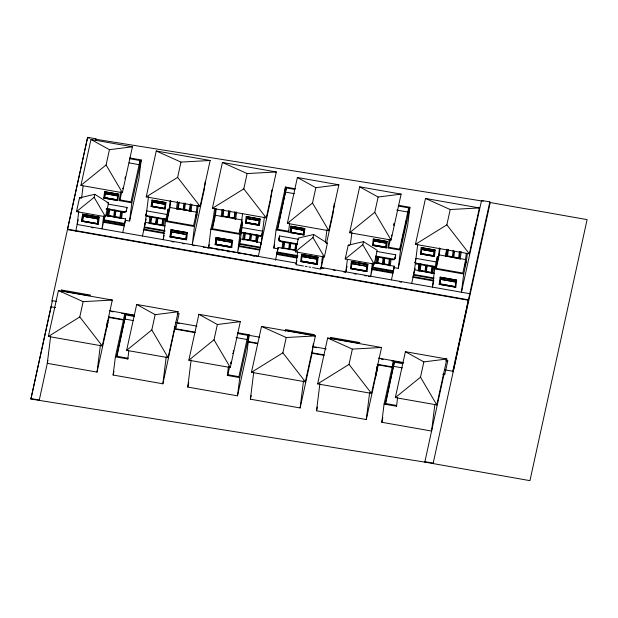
<?xml version="1.0" encoding="UTF-8"?>
<svg xmlns="http://www.w3.org/2000/svg" width="618" height="618" viewBox="0 0 618 618"><rect width="100%" height="100%" fill="white"/><g stroke="black" fill="none" stroke-linecap="round" stroke-linejoin="round"><path stroke-width="0.93" d="M145.848 215.28L145.933 214.531A1.56 1.159 7.1 0 0 146.984 215.728L166.451 219.158L166.358 219.861L146.899 216.431A1.56 1.159 7.1 0 1 145.848 215.28L146.729 210.916L167.455 214.57L168.127 209.193L169.162 209.371L166.651 220.85L193.596 225.601L195.968 214.74L197.08 205.817M435.69 266.613L416.223 263.183A1.56 1.159 7.1 0 1 415.172 262.032L415.08 262.735A1.56 1.159 7.1 0 0 416.138 263.878L435.597 267.316M444.002 374.222L424.805 462.117L424.867 461.646L433.156 463.106L433.094 463.577L490.244 202.549L587.1 219.622L529.95 480.649L424.805 462.117L30.9 399.043L51.055 306.783L55.674 307.594M51.024 307.254L51.055 306.783M52.368 301.136L52.422 300.665L56.23 301.337M50.661 336.223L47.285 363.322L97.034 372.09L109.092 317.011M67.524 229.154L67.47 229.618L468.328 300.271L468.382 299.8L67.524 229.154L87.625 137.351L95.914 138.811L95.86 139.282L483.315 201.213M61.391 291.843L61.615 290.02L90.637 295.134M75.759 231.078L78.185 219.784M51.827 301.113L87.625 137.351M78.787 211.41L77.157 224.496L296.331 263.121M81.584 198.239L83.09 186.095M81.754 221.306L82.65 214.168L99.235 217.096L98.332 224.226L81.754 221.306L82.65 214.168M82.503 220.958L83.275 214.794L98.478 217.466L97.698 223.639L82.503 220.958L97.698 223.639M82.619 220.804L83.36 214.848M86.991 215.481L86.806 216.903L83.183 216.269M90.784 216.176L90.607 217.575L86.983 216.933L87.161 215.512M90.784 217.606L90.962 216.184L90.784 217.606L94.415 218.224L94.585 216.841M83.183 216.246L98.2 219.011L94.585 218.278L94.763 216.856M97.644 223.453L98.386 217.513M103.785 198.054L104.589 191.704L118.633 194.176L117.829 200.533L103.785 198.054L117.829 200.533M104.535 197.714L105.214 192.322L117.876 194.554L117.196 199.946L104.535 197.714L117.196 199.946M103.662 215.79L102.032 228.876L104.705 216.64M103.569 221.545L103.484 222.248L124.21 225.902L124.295 225.199L103.569 221.545L104.681 216.153M107.841 192.824L107.686 194.052L105.122 193.72L117.621 195.906L114.639 195.28L114.793 194.052M107.756 194.183L108.019 192.855M108.165 215.813L107.045 216.014L107.934 208.876M107.795 210.282L107.045 216.014M108.08 216.2L108.992 208.907M108.946 209.502L108.15 215.875L121.553 218.571L121.638 218.185M111.456 193.465L111.302 194.685L107.864 194.083M109.703 209.123L108.899 215.535L113.735 216.385L114.531 210.027M114.616 194.021L114.469 195.249L111.472 194.716L111.626 193.496M115.164 210.599L114.384 216.91M115.921 210.22L115.118 216.624L119.969 217.428L120.649 211.982M97.034 372.09L100.41 344.991M107.996 215.782L125.608 218.888L125.439 220.286L129.579 221.02L131.85 202.797L119.413 200.603L120.525 191.688M106.412 329.247L107.478 320.688M125.354 176.895L125.122 178.718L125.292 177.953M120.518 218.386L121.313 212.013M107.509 323.956L107.594 323.26M120.587 218.069L121.383 211.688M107.756 323.129L107.841 322.426L106.59 327.849M121.553 218.571L122.449 211.433M123.948 212.391L124.033 211.688A2.024 1.506 7.1 0 0 126.35 210.568L126.265 211.263A2.024 1.506 7.1 0 1 123.948 212.391L106.149 209.247M125.608 218.888L124.519 224.179L103.793 220.526M126.945 208.15L127.038 207.447L108.189 204.125M175.157 326.852L162.866 383.801L113.117 375.033L115.388 356.818L124.766 313.975L134.539 315.698M139.606 163.909L140.023 160.541L129.579 158.702M129.68 157.922L141.228 159.962L138.957 178.185L129.579 221.02M124.311 317.621L124.766 313.975M116.895 356.679L125.639 314.925L134.191 316.431M115.388 356.818L127.826 359.004L128.822 350.978M165.083 225.848L145.3 222.356L144.21 227.648L164.936 231.302M145.13 223.762L148.498 196.678M146.96 216.447L147.053 215.744M151.132 206.482L151.935 200.132L165.979 202.604L165.176 208.961L151.132 206.482L165.176 208.961M162.642 225.477L149.1 223.422L149.989 216.292M151.881 206.142L152.561 200.75L165.23 202.982L164.55 208.374L151.881 206.142L164.55 208.374M152.005 205.979L152.646 200.804M150.135 223.608L151.039 216.315M156.478 218.293L155.798 223.747L150.954 222.944L151.758 216.532M155.195 201.252L155.041 202.48L152.476 202.148L164.975 204.326L161.993 203.701L162.148 202.48M155.11 202.611L155.365 201.306M156.578 217.436L155.798 223.747M158.726 203.245L158.803 201.893M157.219 218.007L156.439 224.319M157.976 217.629L157.173 224.04L162.009 224.89L162.696 219.39M161.97 202.449L161.816 203.677L158.826 203.144L158.872 201.962M163.693 225.601L162.573 225.802L163.438 219.104M163.608 225.979L164.496 218.849M168.127 209.193L165.446 221.429L163.175 239.653L164.133 235.28M169.162 209.371L170.274 200.456M166.937 221.352L169.973 207.463L170.792 200.92M169.965 236.856L170.869 229.718L187.455 232.638L186.551 239.776L169.965 236.856L186.551 239.776M186.605 233.063L185.918 239.189L170.715 236.509L171.495 230.336L186.698 233.017L185.941 239.089L170.738 236.416M171.58 230.39L170.715 236.509M177.613 208.745L176.493 208.946L177.466 201.429M177.528 209.131L178.393 202.434M175.203 231.032L175.025 232.453L171.402 231.812M179.004 231.704L178.826 233.125L175.203 232.484L175.381 231.062M183.986 202.905L183.183 209.317L178.347 208.467L179.15 202.055M182.804 232.391L182.627 233.797L179.004 233.156L179.181 231.735M184.612 203.531L183.832 209.842M162.866 383.801L166.242 356.702M185.361 203.198L184.566 209.564L189.402 210.414L190.205 204.002M182.982 232.407L182.797 233.82L186.412 234.577M176.493 208.946L176.578 208.56L191.086 211.117L191.001 211.503L189.965 211.317L190.877 204.033M191.001 211.503L191.889 204.365M198.231 205.122L197.003 214.933L194.461 226.543L192.19 244.767L204.249 189.687L205.3 181.283M237.598 332.747L249.147 334.786L246.876 353.009L237.497 395.844L187.756 387.077L191.132 359.977M271.812 189.95L270.414 201.159L258.355 256.238L208.614 247.47L210.877 229.255L213.426 217.636L214.539 208.714M242.542 213.913L241.545 221.947L239.027 233.419L212.082 228.668L214.461 217.814L215.574 208.892M212.376 229.17L215.412 215.28L216.23 208.737M215.203 244.635L216.107 237.505L232.685 240.425L231.789 247.563L215.203 244.635L216.107 237.505M215.952 244.295L216.733 238.123L231.928 240.804L231.155 246.976L215.952 244.295L216.81 238.177M222.302 216.431L221.182 216.632L222.071 209.494M222.217 216.818L223.121 209.525M228.675 210.591L227.872 217.003L223.036 216.153L223.84 209.741M220.332 240.371L220.441 238.818M220.611 238.849L220.433 240.271L224.133 241.043M224.064 240.912L224.241 239.49M229.301 211.217L228.521 217.528M229.255 217.25L234.098 218.046L229.255 217.25L230.058 210.838M227.934 241.708L228.042 240.155M234.091 218.1L234.894 211.688M231.155 246.976L231.843 240.827M235.775 218.811L234.655 219.011L235.52 212.314M235.69 219.189L236.578 212.051M241.545 221.947L242.58 222.125L239.9 234.369L237.629 252.584L240.309 240.348L241.375 231.789M239.058 245.771L238.973 246.466L259.699 250.12L259.784 249.417L239.058 245.771L239.483 243.538L240.487 238.95L261.213 242.596L260.116 247.888L239.39 244.234M240.819 232.801L240.904 232.098L260.371 235.52A1.56 1.159 7.1 0 0 261.831 234.817L262.635 231.163L241.908 227.509L240.819 232.801L260.286 236.223A1.56 1.159 7.1 0 0 261.738 235.52L262.55 231.858M241.599 229.996L242.58 222.125M243.863 239.545L242.743 239.738L243.631 232.607M245.408 222.913L246.211 216.555L260.263 219.035L259.46 225.385L245.408 222.913L259.46 225.385M243.778 239.923L244.643 233.225M246.157 222.565L246.837 217.181L259.506 219.413L258.826 224.797L246.157 222.565L246.922 217.235M237.497 395.844L239.769 377.621L227.331 375.435L228.444 366.513M244.597 239.259L249.44 240.062L244.597 239.259L245.4 232.847M231.039 361.909L230.823 363.693L230.985 362.928M249.919 217.76L249.765 218.988L246.752 218.579L259.251 220.757L256.709 220.209L256.864 218.988M233.28 352.09L233.496 350.306M249.433 240.108L250.236 233.704M250.862 234.322L250.074 240.634M253.086 218.316L252.932 219.544L249.935 219.019L250.089 217.814M253.001 219.676L253.256 218.347M250.815 240.356L255.659 241.159L250.815 240.356L251.503 234.855M256.609 220.309L256.694 218.957M255.651 241.205L256.455 234.801M258.108 235.674L257.25 242.295L256.215 242.117L257.119 234.825M257.25 242.295L258.023 236.053M260.217 236.215L260.302 235.512M237.497 333.527L247.942 335.365L247.424 339.576L236.022 337.559M261.762 235.473L261.847 234.77M261.035 244.002L264.411 216.918M313.318 343.77L312.183 352.878L300.124 407.957L250.375 399.189L253.751 372.09M275.466 260.217L277.969 248.807L273.82 248.073L276.091 229.85L285.47 187.015L295.242 188.737M295.759 250.506L278.139 247.401L276.74 254.415L296.524 257.899M297.328 244.581L280.472 241.607A2.024 1.506 7.1 0 1 278.795 239.784L279.568 235.96L298.409 239.282M284.906 191.572L285.47 187.015M277.969 248.807L278.139 247.401M279.568 235.96L278.795 239.784M277.59 229.718L286.343 187.965L294.886 189.471M280.472 241.607L280.557 240.904A2.024 1.506 7.1 0 1 278.88 239.081M283.152 248.289L282.032 248.482L282.889 241.862M283.067 248.668L283.855 242.295M283.137 248.351L283.932 241.97M284.689 241.592L283.886 248.003L288.73 248.807L289.525 242.449M276.091 229.85L288.529 232.044L289.641 223.121M290.043 232.515L290.846 226.165L304.89 228.637L304.087 234.994L290.043 232.515L304.087 234.994M290.792 232.175L291.472 226.783L304.133 229.015L303.453 234.407L290.792 232.175L303.453 234.407M290.908 232.013L291.557 226.837M289.363 249.378L290.143 243.067M295.744 243.546L294.94 249.95L290.105 249.1L290.893 242.743M294.462 228.722L294.547 227.362M297.629 229.278L294.562 228.621L294.716 227.393M297.559 229.147L297.714 227.926M297.884 227.957L297.729 229.178L301.167 229.788L301.391 228.629M285.207 331.364L285.431 329.541L314.454 334.655M296.408 243.569L295.504 250.862L295.582 250.475M295.574 250.545L296.362 244.164M297.644 251.619L296.014 264.697L303.384 265.995M301.244 229.919L301.499 228.59M303.399 234.214L304.048 229.039M300.665 261.522L301.561 254.384L318.146 257.304L317.243 264.442L300.665 261.522L317.243 264.442M301.414 261.175L302.187 255.002L317.389 257.683L316.632 263.762L301.414 261.175L316.632 263.762M305.725 257.103L305.902 255.697M309.695 256.37L309.525 257.768M309.873 256.4L309.595 257.922M313.496 257.042L313.326 258.44M313.674 257.073L313.396 258.594M316.609 263.855L317.297 257.706M300.124 407.957L303.5 380.858M322.519 255.999L320.889 269.085L312.6 267.617M325.423 241.947L326.945 229.749M334.23 203.724L332.947 214.006L326.613 242.944M378.332 364.466L366.273 419.545L316.524 410.777L319.9 383.678M330.63 339.297L330.854 337.474L359.877 342.588M347.355 259.684L345.841 271.827L347.069 266.227M350.375 244.697L351.897 232.492M350.437 268.645L351.341 261.507L367.919 264.427L367.022 271.565L350.437 268.645L367.022 271.565M351.186 268.297L351.966 262.125L367.162 264.805L366.389 270.978L351.186 268.297L352.044 262.179M355.566 264.373L355.674 262.82M355.844 262.851L355.667 264.272L359.367 265.045M359.297 264.913L359.475 263.492M363.276 264.164L363.098 265.578L359.467 264.944L359.645 263.538M366.883 266.366L363.268 265.609L363.446 264.195M367.077 264.828L366.389 270.978M372.469 245.392L373.272 239.042L387.316 241.514L386.513 247.872L372.469 245.392L386.513 247.872M385.902 247.185L373.218 245.045L373.898 239.66L386.559 241.893L385.879 247.277L386.474 241.916M372.345 263.129L370.715 276.215L373.396 263.971M372.252 268.884L372.167 269.579L392.894 273.233L392.978 272.538L372.252 268.884L373.372 263.492M376.532 240.163L376.377 241.391L373.813 241.059L386.304 243.237L383.322 242.611L383.477 241.391M376.447 241.522L376.694 240.217M376.856 263.152L375.736 263.353L376.594 256.725M376.771 263.531L377.637 256.833M382.426 263.724L377.598 262.82L378.394 256.455L377.59 262.866L382.426 263.724L383.23 257.312M383.075 264.249L383.855 257.93M389.448 258.409L388.645 264.821L383.809 263.963L384.597 257.606M383.809 263.963L384.496 258.463M366.273 419.545L369.649 392.445M374.346 262.712L394.299 266.227L394.122 267.625L398.27 268.359L400.541 250.136L388.104 247.942L389.101 239.915M393.921 225.137L394.153 223.322M393.975 225.284L394.199 223.5M390.329 265.524L389.209 265.725L390.112 258.432M375.651 376.702L376.941 366.35M376.741 371.41L376.833 370.707L375.829 375.304M376.988 370.584L377.08 369.881M390.244 265.91L391.101 259.282M375.775 256.756L392.639 259.722L392.724 259.027A2.024 1.506 7.1 0 0 395.041 257.899L395.721 254.786L376.88 251.464M394.299 266.227L393.202 271.518L372.476 267.864M392.639 259.722A2.024 1.506 7.1 0 0 394.956 258.602L395.041 257.899M395.721 254.786L394.956 258.602M434.825 404.883L431.565 431.047L381.816 422.279L384.087 404.056L393.465 361.221L393.009 364.867M408.398 210.398L408.714 207.88L398.262 206.033M398.371 205.261L409.919 207.293L407.648 225.516L398.27 268.359M385.586 403.925L394.338 362.171L402.882 363.678M384.087 404.056L396.524 406.25L397.637 397.328M434.323 273.295L414.539 269.811L413.025 277.335L433.751 280.989M414.361 271.217L417.737 244.125M416.2 263.894L416.285 263.198M419.452 270.676L418.332 270.877L419.112 264.635M420.371 253.936L421.175 247.586L435.219 250.058L434.415 256.416L420.371 253.936L434.415 256.416M419.197 264.249L418.332 270.877M421.121 253.589L421.8 248.204L434.462 250.437L433.782 255.821L421.121 253.589L421.885 248.258M419.367 271.063L420.279 263.77M420.232 264.365L419.444 270.738L432.847 273.434L432.924 273.056M425.717 265.748L425.03 271.248L420.186 270.398L420.989 263.986M424.35 250.066L424.435 248.706M428.042 249.34L427.888 250.568L424.45 249.966L424.605 248.737M427.957 250.699L428.212 249.371M426.451 265.462L425.671 271.773M432.052 265.933L431.248 272.345L426.405 271.495L427.208 265.083M431.209 249.904L431.055 251.124L428.058 250.599M431.125 251.256L431.279 249.973M434.377 250.46L433.782 255.821M431.804 273.249L432.6 266.876M431.874 272.932L432.67 266.559M432.847 273.434L433.736 266.296M466.32 253.272L465.207 262.194L462.828 273.048L435.883 268.305L438.401 256.825L437.359 256.648L434.678 268.884L432.415 287.107L433.558 281.862M436.918 260.232L437.359 256.648M438.401 256.825L439.506 247.911M436.169 268.807L439.213 254.91L440.031 248.374M439.205 284.311L440.109 277.173L456.687 280.093L455.79 287.231L439.205 284.311L455.79 287.231M439.954 283.963L440.734 277.791L455.93 280.472L455.157 286.644L439.954 283.963L440.734 277.791M460.325 258.571L460.24 258.957L446.853 256.2L445.732 256.4L446.621 249.263M446.59 249.772L445.732 256.4M446.768 256.578L447.671 249.293M444.442 278.486L444.265 279.908L440.626 279.382L455.651 282.017L451.936 281.375M444.334 280.039L444.612 278.533M448.374 249.556L447.586 255.914L452.43 256.717L453.226 250.36M448.243 279.158L448.065 280.58L444.435 279.939M448.135 280.711L448.413 279.189M453.071 257.297L453.851 250.978M459.444 251.456L458.641 257.868L453.805 257.011L454.493 251.511M452.044 279.823L451.866 281.244L448.235 280.611M452.036 281.275L452.214 279.854M443.562 376.439L443.855 374.099M459.205 258.772L460.109 251.487M460.24 258.957L461.213 251.441M461.376 292.685L463.701 273.998L466.242 262.387L467.355 253.465M473.488 237.142L474.655 227.795M469.665 294.153L469.719 293.681L321.005 267.47M481.468 200.889L481.53 200.425L489.819 201.885L489.765 202.349M468.336 300.194L453.187 371.851L453.257 371.31L444.96 369.85M30.9 399.043L52.422 300.665M80.919 185.385L90.97 139.483L132.422 146.79L122.372 192.692L80.919 185.385L106.087 164.975L109.44 149.68L132.422 146.79M48.374 336.455L58.424 290.553L112.314 300.054L102.264 345.949L48.374 336.455L79.784 316.949L83.136 301.646L112.314 300.054M76.493 211.642L79.506 197.868L94.778 194.299L108.529 202.982L105.516 216.756L76.493 211.642L94.114 197.358L94.778 194.299M61.228 291.804L61.615 290.02M95.504 140.695L95.914 138.811M47.903 360.518L39.189 400.51L39.251 400.039L30.962 398.579M83.275 214.794L98.478 217.466M104.589 191.704L118.633 194.176M99.235 217.096L82.627 214.299M98.332 224.226L81.777 221.174M117.876 194.554L105.191 192.422L104.643 197.575L117.142 199.753M119.413 200.603L119.583 199.838L130.985 201.854L140.023 160.541M119.884 200.294L121.522 192.777M123.113 187.895L122.951 188.66L122.426 188.567M126.265 211.263L127.038 207.447M122.758 232.53L125.439 220.286M131.85 202.797L141.228 159.962M146.211 196.895L156.261 150.993L210.151 160.487L200.101 206.389L146.211 196.895L177.621 177.389L180.974 162.086L210.151 160.487M142.449 235.999L146.149 219.104M125.639 314.925L116.593 356.231L127.996 358.239L127.826 359.004M113.117 375.033L113.936 371.31M151.935 200.132L165.979 202.604M152.561 200.75L165.23 202.982M126.636 350.36L136.686 304.458L178.146 311.766L168.096 357.667L126.636 350.36L151.812 329.95L155.157 314.655L178.146 311.766M170.869 229.718L187.455 232.638M171.495 230.336L186.698 233.017M195.906 216.841L196.315 214.987M174.678 327.069L176.06 327.316L179.081 313.542L177.188 313.782M212.376 208.366L222.426 162.464L276.316 171.966L266.265 217.86L212.376 208.366L243.786 188.861L247.138 173.558L276.316 171.966M208.614 247.47L209.224 244.674M188.838 360.209L198.888 314.307L240.34 321.615L230.29 367.517L188.838 360.209L214.006 339.807L217.358 324.504L240.34 321.615M216.733 238.123L231.928 240.804M216.64 239.583L231.65 242.349M223.036 216.153L227.88 216.957M187.756 387.077L188.776 382.411M224.411 239.537L224.234 240.935L227.864 241.561M228.212 240.209L228.034 241.607L231.665 242.225M232.685 240.425L216.076 237.629M231.789 247.563L215.234 244.512M239.923 231.14L240.734 227.439M241.144 225.585L241.955 221.877M246.211 216.555L260.263 219.035M259.413 219.452L258.764 224.628L246.281 222.41M258.826 224.797L246.18 222.472M227.331 375.435L227.501 374.67L238.903 376.679L247.942 335.365M227.803 375.118L229.649 366.667M233.164 352.986L232.569 353.674M239.769 377.621L249.147 334.786M286.343 187.965L277.297 229.27L288.699 231.279L288.529 232.044M273.82 248.073L274.639 244.349M251.456 372.322L261.507 326.42L315.396 335.922L305.354 381.824L251.456 372.322L282.874 352.816L286.219 337.513L315.396 335.922M287.339 223.399L297.389 177.497L338.849 184.805L328.799 230.707L287.339 223.399L312.507 202.99L315.86 187.694L338.849 184.805M250.375 399.189L251.194 395.466M290.846 226.165L304.89 228.637M291.472 226.783L304.133 229.015M291.287 228.204L294.4 228.575M295.35 251.843L298.37 238.077L313.643 234.5L327.385 243.191L324.373 256.964L295.35 251.843L312.971 237.559L313.643 234.5M296.2 263.871L296.918 260.557M303.948 230.437L301.345 229.819M301.561 254.384L318.146 257.304M302.187 255.002L317.389 257.683M302.094 256.462L317.127 259.112M302.078 256.601L317.104 259.243M301.522 261.035L316.555 263.67M306.064 255.752L305.794 257.25M321.09 268.15L323.546 256.949M349.603 232.723L359.653 186.821L401.113 194.129L391.063 240.023L349.603 232.723L374.771 212.314L378.123 197.018L401.113 194.129M317.613 383.902L327.656 338.007L381.553 347.501L371.503 393.403L317.613 383.902L349.023 364.396L352.368 349.1L381.553 347.501M345.184 258.981L348.197 245.207L363.469 241.63L377.212 250.321L374.199 264.095L345.184 258.981L362.797 244.697L363.469 241.63M330.46 339.259L330.854 337.474M316.524 410.777L317.343 407.038M351.341 261.507L367.919 264.427M373.272 239.042L387.316 241.514M373.898 239.66L386.559 241.893M373.334 244.913L385.825 247.092M380.232 240.773L379.985 242.024L376.547 241.422M380.309 240.85L380.155 242.055L383.152 242.565L383.399 241.337M388.104 247.942L388.266 247.177L399.668 249.185L408.714 207.88M388.567 247.625L390.414 239.181M391.634 235.999L391.804 235.234L391.372 235.157M391.441 279.869L394.122 267.625M399.97 249.633L400.788 245.879M401.816 241.19L402.642 237.436M403.052 235.551L403.871 231.796M404.28 229.919L405.107 226.165M405.516 224.288L406.343 220.533M407.37 215.836L408.189 212.082L396.787 210.074M400.541 250.136L409.919 207.293M415.45 244.342L425.501 198.448L479.39 207.942L469.34 253.844L415.45 244.342L446.86 224.836L450.205 209.541L479.39 207.942M415.087 262.681L415.96 258.37L436.694 262.024M394.338 362.171L385.292 403.477L396.694 405.485L396.524 406.25M411.681 283.453L414.979 268.421M381.816 422.279L382.836 417.621M421.175 247.586L435.219 250.058M421.8 248.204L434.462 250.437M421.731 249.463L434.207 251.781M395.335 397.606L405.385 351.704L446.845 359.012L436.795 404.914L395.335 397.606L420.503 377.196L423.855 361.901L446.845 359.012M434.3 251.758L431.225 251.155M433.728 255.636L421.144 253.496M440.109 277.173L456.687 280.093M455.93 280.472L440.711 277.891M455.157 286.644L439.977 283.863M464.744 266.142L465.756 261.514M461.43 292.221L481.53 200.425M442.689 374.191L444.759 374.554L447.78 360.788L445.902 360.456M452.677 371.758L489.819 201.885M445.879 361.028L447.78 360.788M213.426 217.636L214.461 217.814M87.563 137.822L89.409 138.146M129.054 162.905L139.506 164.743M285.817 192.167L294.369 193.673M253.102 219.575L256.547 220.162M155.211 202.511L158.656 203.098M421.731 249.487L424.28 249.911M291.387 228.181L303.878 230.359M215.412 215.28L242.356 220.031M169.973 207.463L196.926 212.206M439.213 254.91L465.23 259.498M79.506 197.868L80.888 198.115M107.146 202.743L108.529 202.982M348.197 245.207L349.579 245.454M326.003 242.944L327.385 243.191M106.242 208.552L124.033 211.688M375.86 256.053L392.724 259.027M280.557 240.904L297.412 243.878M210.877 229.255L239.9 234.369M165.446 221.429L194.461 226.543M434.678 268.884L463.701 273.998M383.817 263.917L388.652 264.767M105.663 215.373L107.215 215.643M239.483 243.538L260.209 247.192M216.632 239.599L220.263 240.217M372.561 267.161L393.295 270.815M103.878 219.823L124.604 223.477M144.295 226.945L165.021 230.599M355.497 264.226L351.866 263.6L366.883 266.35M413.535 274.4L434.261 278.054M171.387 231.928L186.42 234.562M413.45 275.103L433.233 278.587M277.134 251.997L297.861 255.643M163.662 232.669L143.878 229.178L143.785 229.881L164.512 233.534M413.11 276.632L433.836 280.286M277.049 252.692L297.776 256.346M276.825 253.712L297.552 257.366M216.068 244.156L231.101 246.783M215.976 244.195L231.171 246.876M351.209 268.204L366.404 270.877M91.333 227.47L93.225 227.803M171.982 241.684L173.874 242.017M182.418 243.523L184.319 243.855M192.855 245.361L194.755 245.694M203.291 247.2L205.191 247.532M207.084 247.872L208.984 248.204M217.521 249.711L219.421 250.043M227.965 251.549L229.857 251.881M238.401 253.388L240.294 253.72M252.631 255.898L254.531 256.231M320.943 267.942L323.793 268.436M333.28 270.112L335.18 270.445M343.716 271.951L345.616 272.283M354.153 273.789L356.053 274.122M364.589 275.628L366.489 275.968M368.39 276.3L370.282 276.632M399.699 281.816L401.6 282.156M305.23 266.319L307.069 266.644M308.915 266.968L310.754 267.293M62.488 290.97L89.432 295.713M286.304 330.491L313.249 335.242M331.727 338.417L358.672 343.168M109.456 310.715L134.168 315.072M175.983 322.441L196.895 326.126M248.22 335.172L259.622 337.181M312.847 346.567L326.157 348.907M378.432 358.123L403.145 362.48M111.294 311.518L113.194 311.851M121.754 313.365L123.654 313.697M132.206 315.203L134.106 315.535M177.829 323.245L179.73 323.577M314.693 347.37L316.594 347.702M381.221 359.097L383.121 359.429M391.681 360.935L403.237 362.944M393.813 366.374L402.364 367.88M125.114 319.127L133.666 320.634M108.683 316.941L123.87 319.614M174.152 328.475L195.033 332.152M248.166 341.522L257.652 343.191M311.735 352.724L324.071 354.902M377.204 364.265L392.384 366.938M108.629 317.405L123.809 320.078M175.048 329.108L194.971 332.623M248.104 341.986L257.598 343.662M311.681 353.195L324.01 355.365M378.092 364.898L392.33 367.409M465.207 262.194L466.242 262.387M195.968 214.74L197.003 214.933M425.501 198.448L450.205 209.541M222.426 162.464L247.138 173.558M156.261 150.993L180.974 162.086M327.656 338.007L352.368 349.1M261.507 326.42L286.219 337.513M58.424 290.553L83.136 301.646M359.653 186.821L378.123 197.018M297.389 177.497L315.86 187.694M90.97 139.483L109.44 149.68M405.385 351.704L423.855 361.901M198.888 314.307L217.358 324.504M136.686 304.458L155.157 314.655M443.454 373.728L444.759 374.554M174.755 326.489L176.06 327.316M446.86 224.836L469.34 253.844M243.786 188.861L266.265 217.86M349.023 364.396L371.503 393.403M177.621 177.389L200.101 206.389M282.874 352.816L305.354 381.824M79.784 316.949L102.264 345.949M374.771 212.314L391.063 240.023M362.797 244.697L374.199 264.095M420.503 377.196L436.795 404.914M312.507 202.99L328.799 230.707M312.971 237.559L324.373 256.964M214.006 339.807L230.29 367.517M106.087 164.975L122.372 192.692M94.114 197.358L105.516 216.756M151.812 329.95L168.096 357.667"/></g></svg>
